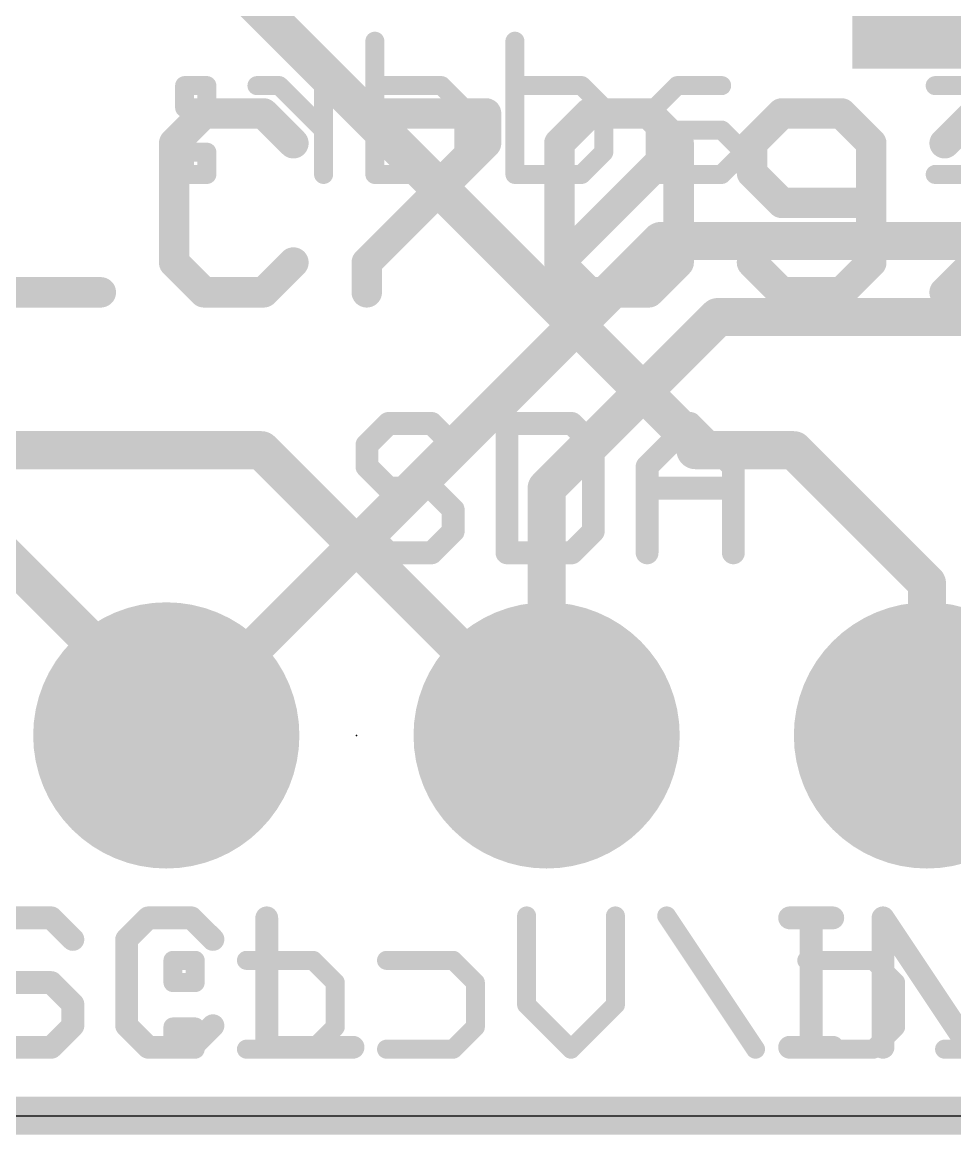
# Model space of a CAD drawing. Extents: x -0.1 to 25.5, y -0.1 to 20.4.
# Drawn here: x 10.47 to 16.7, y -0.13 to 7.3 of the extents above; entities that cross this region are included whole.
import ezdxf

# ---------------------------------------------------------------- set-up
doc = ezdxf.new("R2010")
doc.units = 0
for name, color, linetype in [('1', 12, 'CONTINUOUS'), ('16', 5, 'CONTINUOUS'), ('17', 110, 'CONTINUOUS'), ('20', 53, 'CONTINUOUS'), ('21', 40, 'CONTINUOUS'), ('22', 6, 'CONTINUOUS'), ('23', 40, 'CONTINUOUS')]:
    doc.layers.add(name, color=color, linetype=linetype)

# ---------------------------------------------------------------- blocks, each defined once
blk = doc.blocks.new('ROUNDP')
at = {"const_width": 0.5}
blk.add_lwpolyline([(0, -0.25, 1), (0, 0.25, 1), (0, -0.25)], format="xyb", dxfattribs=at)
blk = doc.blocks.new('RECT')
blk.add_solid([(-0.5, -0.5), (0.5, -0.5), (-0.5, 0.5), (0.5, 0.5)])

msp = doc.modelspace()

# ---------------------------------------------------------------- linework, layer by layer
at = {"layer": '1', "const_width": 0.254}
for points in [[(10.9, 8.55), (14.959, 4.491)], [(14.959, 4.491), (14.964, 4.491)], [(14.964, 4.491), (14.964, 4.445)], [(8.89, 4.445), (12.065, 4.445)], [(12.065, 4.445), (13.97, 2.54)], [(14.964, 4.445), (15.621, 4.445)], [(15.621, 4.445), (16.51, 3.556)], [(10.16, 3.937), (11.43, 2.667)], [(16.51, 3.556), (16.51, 2.54)], [(11.43, 2.667), (11.43, 2.54)], [(25.4, 0), (0, 0)]]:
    msp.add_lwpolyline(points, dxfattribs=at)
at = {"layer": '1', "const_width": 0.127}
for points in [[(14.959, 4.5545, 1), (14.959, 4.4275)], [(15.0275, 4.491, 1), (14.9005, 4.491)], [(14.964, 4.4275, 1), (14.964, 4.5545)], [(12.1099, 4.4899, 1), (12.0201, 4.4001)], [(12.065, 4.3815, 1), (12.065, 4.5085)], [(14.964, 4.5085, 1), (14.964, 4.3815)], [(14.9141, 4.4461, 1), (15.0039, 4.5359)], [(15.6659, 4.4899, 1), (15.5761, 4.4001)], [(15.621, 4.3815, 1), (15.621, 4.5085)], [(14.9005, 4.445, 1), (15.0275, 4.445)], [(16.5735, 3.556, 1), (16.4465, 3.556)], [(16.4651, 3.5111, 1), (16.5549, 3.6009)], [(11.4935, 2.667, 1), (11.3665, 2.667)], [(11.3851, 2.6221, 1), (11.4749, 2.7119)], [(11.3665, 2.54, 1), (11.4935, 2.54)], [(13.9251, 2.4951, 1), (14.0149, 2.5849)], [(16.4465, 2.54, 1), (16.5735, 2.54)]]:
    msp.add_lwpolyline(points, format="xyb", dxfattribs=at)
at = {"layer": '16', "const_width": 0.254}
for points in [[(11.43, 2.54), (14.732, 5.842)], [(17.018, 5.842), (14.732, 5.842)], [(15.113, 5.334), (13.97, 4.191)], [(17.399, 5.334), (15.113, 5.334)], [(13.97, 2.54), (13.97, 4.191)], [(25.4, 0), (0, 0)]]:
    msp.add_lwpolyline(points, dxfattribs=at)
at = {"layer": '16', "const_width": 0.127}
for points in [[(14.732, 5.9055, 1), (14.732, 5.7785)], [(14.7769, 5.7971, 1), (14.6871, 5.8869)], [(15.113, 5.3975, 1), (15.113, 5.2705)], [(15.1579, 5.2891, 1), (15.0681, 5.3789)], [(14.0335, 4.191, 1), (13.9065, 4.191)], [(13.9251, 4.2359, 1), (14.0149, 4.1461)], [(11.3851, 2.5849, 1), (11.4749, 2.4951)], [(13.9065, 2.54, 1), (14.0335, 2.54)]]:
    msp.add_lwpolyline(points, format="xyb", dxfattribs=at)
at = {"layer": '20'}
msp.add_line((2.54, 0), (22.86, 0), dxfattribs=at)
at = {"layer": '21'}
for points, const_width in [([(11.6817, 6.6939), (11.4826, 6.4948)], 0.2032), ([(12.08, 6.6939), (11.6817, 6.6939)], 0.2032), ([(12.2791, 6.4948), (12.08, 6.6939)], 0.2032), ([(12.7689, 6.6939), (13.5655, 6.6939)], 0.2032), ([(13.5655, 6.6939), (13.5655, 6.4948)], 0.2032), ([(14.0553, 6.4948), (14.2544, 6.6939)], 0.2032), ([(14.2544, 6.6939), (14.6527, 6.6939)], 0.2032), ([(14.6527, 6.6939), (14.8518, 6.4948)], 0.2032), ([(15.5407, 6.6939), (15.3416, 6.4948)], 0.2032), ([(15.939, 6.6939), (15.5407, 6.6939)], 0.2032), ([(16.1381, 6.4948), (15.939, 6.6939)], 0.2032), ([(16.8271, 6.6939), (16.6279, 6.4948)], 0.2032), ([(11.4826, 6.4948), (11.4826, 5.6982)], 0.2032), ([(13.5655, 6.4948), (12.7689, 5.6982)], 0.2032), ([(14.0553, 5.6982), (14.0553, 6.4948)], 0.2032), ([(14.0553, 5.6982), (14.8518, 6.4948)], 0.2032), ([(14.8518, 6.4948), (14.8518, 5.6982)], 0.2032), ([(15.3416, 6.4948), (15.3416, 6.2956)], 0.2032), ([(16.1381, 5.6982), (16.1381, 6.4948)], 0.2032), ([(15.3416, 6.2956), (15.5407, 6.0965)], 0.2032), ([(16.6279, 5.4991), (17.4245, 6.2956)], 0.2032), ([(15.5407, 6.0965), (16.1381, 6.0965)], 0.2032), ([(11.4826, 5.6982), (11.6817, 5.4991)], 0.2032), ([(12.08, 5.4991), (12.2791, 5.6982)], 0.2032), ([(12.7689, 5.6982), (12.7689, 5.4991)], 0.2032), ([(14.2544, 5.4991), (14.0553, 5.6982)], 0.2032), ([(14.8518, 5.6982), (14.6527, 5.4991)], 0.2032), ([(15.3416, 5.6982), (15.5407, 5.4991)], 0.2032), ([(15.939, 5.4991), (16.1381, 5.6982)], 0.2032), ([(10.1962, 5.4991), (10.9928, 5.4991)], 0.2032), ([(11.6817, 5.4991), (12.08, 5.4991)], 0.2032), ([(14.6527, 5.4991), (14.2544, 5.4991)], 0.2032), ([(15.5407, 5.4991), (15.939, 5.4991)], 0.2032), ([(17.4245, 5.4991), (16.6279, 5.4991)], 0.2032), ([(12.914, 4.6235), (12.7699, 4.4795)], 0.1524), ([(13.2021, 4.6235), (12.914, 4.6235)], 0.1524), ([(13.3461, 4.4795), (13.2021, 4.6235)], 0.1524), ([(13.7054, 4.6235), (13.7054, 3.7592)], 0.1524), ([(14.1376, 4.6235), (13.7054, 4.6235)], 0.1524), ([(14.2817, 4.4795), (14.1376, 4.6235)], 0.1524), ([(14.641, 4.3354), (14.9291, 4.6235)], 0.1524), ([(14.9291, 4.6235), (15.2172, 4.3354)], 0.1524), ([(12.7699, 4.4795), (12.7699, 4.3354)], 0.1524), ([(14.2817, 3.9033), (14.2817, 4.4795)], 0.1524), ([(12.7699, 4.3354), (12.914, 4.1914)], 0.1524), ([(14.641, 3.7592), (14.641, 4.3354)], 0.1524), ([(15.2172, 4.3354), (15.2172, 3.7592)], 0.1524), ([(12.914, 4.1914), (13.2021, 4.1914)], 0.1524), ([(13.2021, 4.1914), (13.3461, 4.0473)], 0.1524), ([(14.641, 4.1914), (15.2172, 4.1914)], 0.1524), ([(13.3461, 4.0473), (13.3461, 3.9033)], 0.1524), ([(12.914, 3.7592), (12.7699, 3.9033)], 0.1524), ([(13.3461, 3.9033), (13.2021, 3.7592)], 0.1524), ([(14.1376, 3.7592), (14.2817, 3.9033)], 0.1524), ([(13.2021, 3.7592), (12.914, 3.7592)], 0.1524), ([(13.7054, 3.7592), (14.1376, 3.7592)], 0.1524), ([(10.6621, 1.3215), (10.374, 1.3215)], 0.1524), ([(10.8061, 1.1775), (10.6621, 1.3215)], 0.1524), ([(11.3095, 1.3215), (11.1654, 1.1775)], 0.1524), ([(11.5976, 1.3215), (11.3095, 1.3215)], 0.1524), ([(11.7417, 1.1775), (11.5976, 1.3215)], 0.1524), ([(12.101, 1.3215), (12.101, 0.4572)], 0.1524), ([(15.5928, 1.3215), (15.881, 1.3215)], 0.1524), ([(15.7369, 0.4572), (15.7369, 1.3215)], 0.1524), ([(16.2165, 0.4572), (16.2165, 1.3215)], 0.1524), ([(16.2165, 1.3215), (16.7927, 0.4572)], 0.1524), ([(11.1654, 1.1775), (11.1654, 0.6013)], 0.1524), ([(10.374, 0.8894), (10.6621, 0.8894)], 0.1524), ([(10.6621, 0.8894), (10.8061, 0.7453)], 0.1524), ([(10.8061, 0.7453), (10.8061, 0.6013)], 0.1524), ([(10.8061, 0.6013), (10.6621, 0.4572)], 0.1524), ([(11.1654, 0.6013), (11.3095, 0.4572)], 0.1524), ([(11.5976, 0.4572), (11.7417, 0.6013)], 0.1524), ([(10.6621, 0.4572), (10.374, 0.4572)], 0.1524), ([(11.3095, 0.4572), (11.5976, 0.4572)], 0.1524), ([(12.101, 0.4572), (12.6772, 0.4572)], 0.1524), ([(15.5928, 0.4572), (15.881, 0.4572)], 0.1524)]:
    msp.add_lwpolyline(points, dxfattribs=dict(at, const_width=const_width))
for points, const_width in [([(11.6817, 6.7447, 1), (11.6817, 6.6431)], 0.1016), ([(11.7176, 6.658, 1), (11.6458, 6.7298)], 0.1016), ([(12.1159, 6.7298, 1), (12.0441, 6.658)], 0.1016), ([(12.08, 6.6431, 1), (12.08, 6.7447)], 0.1016), ([(12.7689, 6.7447, 1), (12.7689, 6.6431)], 0.1016), ([(13.6163, 6.6939, 1), (13.5147, 6.6939)], 0.1016), ([(13.5655, 6.6431, 1), (13.5655, 6.7447)], 0.1016), ([(14.2544, 6.7447, 1), (14.2544, 6.6431)], 0.1016), ([(14.2903, 6.658, 1), (14.2185, 6.7298)], 0.1016), ([(14.6886, 6.7298, 1), (14.6167, 6.658)], 0.1016), ([(14.6527, 6.6431, 1), (14.6527, 6.7447)], 0.1016), ([(15.5407, 6.7447, 1), (15.5407, 6.6431)], 0.1016), ([(15.5766, 6.658, 1), (15.5048, 6.7298)], 0.1016), ([(15.9749, 6.7298, 1), (15.9031, 6.658)], 0.1016), ([(15.939, 6.6431, 1), (15.939, 6.7447)], 0.1016), ([(11.5334, 6.4948, 1), (11.4318, 6.4948)], 0.1016), ([(11.4467, 6.5307, 1), (11.5185, 6.4589)], 0.1016), ([(12.2432, 6.4589, 1), (12.315, 6.5307)], 0.1016), ([(13.5147, 6.4948, 1), (13.6163, 6.4948)], 0.1016), ([(13.6014, 6.4589, 1), (13.5295, 6.5307)], 0.1016), ([(14.0193, 6.5307, 1), (14.0912, 6.4589)], 0.1016), ([(14.1061, 6.4948, 1), (14.0045, 6.4948)], 0.1016), ([(14.9026, 6.4948, 1), (14.801, 6.4948)], 0.1016), ([(14.8877, 6.4589, 1), (14.8159, 6.5307)], 0.1016), ([(14.8159, 6.4589, 1), (14.8877, 6.5307)], 0.1016), ([(15.3924, 6.4948, 1), (15.2908, 6.4948)], 0.1016), ([(15.3057, 6.5307, 1), (15.3775, 6.4589)], 0.1016), ([(16.1889, 6.4948, 1), (16.0873, 6.4948)], 0.1016), ([(16.1022, 6.4589, 1), (16.1741, 6.5307)], 0.1016), ([(16.592, 6.5307, 1), (16.6639, 6.4589)], 0.1016), ([(15.3775, 6.3316, 1), (15.3057, 6.2597)], 0.1016), ([(15.2908, 6.2956, 1), (15.3924, 6.2956)], 0.1016), ([(15.5407, 6.1473, 1), (15.5407, 6.0457)], 0.1016), ([(15.5048, 6.0606, 1), (15.5766, 6.1324)], 0.1016), ([(16.1381, 6.0457, 1), (16.1381, 6.1473)], 0.1016), ([(11.5185, 5.7342, 1), (11.4467, 5.6623)], 0.1016), ([(12.315, 5.6623, 1), (12.2432, 5.7342)], 0.1016), ([(12.8197, 5.6982, 1), (12.7181, 5.6982)], 0.1016), ([(14.0912, 5.7342, 1), (14.0193, 5.6623)], 0.1016), ([(14.8877, 5.6623, 1), (14.8159, 5.7342)], 0.1016), ([(15.3775, 5.7342, 1), (15.3057, 5.6623)], 0.1016), ([(16.1741, 5.6623, 1), (16.1022, 5.7342)], 0.1016), ([(11.4318, 5.6982, 1), (11.5334, 5.6982)], 0.1016), ([(12.733, 5.7342, 1), (12.8048, 5.6623)], 0.1016), ([(14.0193, 5.7342, 1), (14.0912, 5.6623)], 0.1016), ([(14.0045, 5.6982, 1), (14.1061, 5.6982)], 0.1016), ([(14.801, 5.6982, 1), (14.9026, 5.6982)], 0.1016), ([(16.0873, 5.6982, 1), (16.1889, 5.6982)], 0.1016), ([(10.9928, 5.4483, 1), (10.9928, 5.5499)], 0.1016), ([(11.6817, 5.5499, 1), (11.6817, 5.4483)], 0.1016), ([(11.6458, 5.4632, 1), (11.7176, 5.535)], 0.1016), ([(12.0441, 5.535, 1), (12.1159, 5.4632)], 0.1016), ([(12.08, 5.4483, 1), (12.08, 5.5499)], 0.1016), ([(14.2544, 5.5499, 1), (14.2544, 5.4483)], 0.1016), ([(14.2185, 5.4632, 1), (14.2903, 5.535)], 0.1016), ([(14.6167, 5.535, 1), (14.6886, 5.4632)], 0.1016), ([(14.6527, 5.4483, 1), (14.6527, 5.5499)], 0.1016), ([(15.5407, 5.5499, 1), (15.5407, 5.4483)], 0.1016), ([(15.5048, 5.4632, 1), (15.5766, 5.535)], 0.1016), ([(15.9031, 5.535, 1), (15.9749, 5.4632)], 0.1016), ([(15.939, 5.4483, 1), (15.939, 5.5499)], 0.1016), ([(16.6279, 5.5499, 1), (16.6279, 5.4483)], 0.1016), ([(16.592, 5.535, 1), (16.6639, 5.4632)], 0.1016), ([(12.7181, 5.4991, 1), (12.8197, 5.4991)], 0.1016), ([(12.914, 4.6616, 1), (12.914, 4.5854)], 0.0762), ([(12.9409, 4.5966, 1), (12.887, 4.6505)], 0.0762), ([(13.229, 4.6505, 1), (13.1751, 4.5966)], 0.0762), ([(13.2021, 4.5854, 1), (13.2021, 4.6616)], 0.0762), ([(13.7435, 4.6235, 1), (13.6673, 4.6235)], 0.0762), ([(13.7054, 4.6616, 1), (13.7054, 4.5854)], 0.0762), ([(14.1646, 4.6505, 1), (14.1107, 4.5966)], 0.0762), ([(14.1376, 4.5854, 1), (14.1376, 4.6616)], 0.0762), ([(14.956, 4.6505, 1), (14.9021, 4.5966)], 0.0762), ([(14.956, 4.5966, 1), (14.9021, 4.6505)], 0.0762), ([(12.808, 4.4795, 1), (12.7318, 4.4795)], 0.0762), ([(12.743, 4.5064, 1), (12.7969, 4.4525)], 0.0762), ([(13.3192, 4.4525, 1), (13.3731, 4.5064)], 0.0762), ([(14.3198, 4.4795, 1), (14.2436, 4.4795)], 0.0762), ([(14.2547, 4.4525, 1), (14.3086, 4.5064)], 0.0762), ([(12.7969, 4.3624, 1), (12.743, 4.3085)], 0.0762), ([(14.614, 4.3624, 1), (14.6679, 4.3085)], 0.0762), ([(14.6791, 4.3354, 1), (14.6029, 4.3354)], 0.0762), ([(15.2553, 4.3354, 1), (15.1791, 4.3354)], 0.0762), ([(15.1902, 4.3085, 1), (15.2441, 4.3624)], 0.0762), ([(12.7318, 4.3354, 1), (12.808, 4.3354)], 0.0762), ([(12.914, 4.2295, 1), (12.914, 4.1533)], 0.0762), ([(12.887, 4.1644, 1), (12.9409, 4.2183)], 0.0762), ([(13.229, 4.2183, 1), (13.1751, 4.1644)], 0.0762), ([(13.2021, 4.1533, 1), (13.2021, 4.2295)], 0.0762), ([(14.641, 4.2295, 1), (14.641, 4.1533)], 0.0762), ([(15.2172, 4.1533, 1), (15.2172, 4.2295)], 0.0762), ([(13.3842, 4.0473, 1), (13.308, 4.0473)], 0.0762), ([(13.3192, 4.0204, 1), (13.3731, 4.0743)], 0.0762), ([(12.7969, 3.9302, 1), (12.743, 3.8763)], 0.0762), ([(13.308, 3.9033, 1), (13.3842, 3.9033)], 0.0762), ([(13.3731, 3.8763, 1), (13.3192, 3.9302)], 0.0762), ([(14.2436, 3.9033, 1), (14.3198, 3.9033)], 0.0762), ([(14.3086, 3.8763, 1), (14.2547, 3.9302)], 0.0762), ([(12.914, 3.7973, 1), (12.914, 3.7211)], 0.0762), ([(12.887, 3.7323, 1), (12.9409, 3.7861)], 0.0762), ([(13.1751, 3.7861, 1), (13.229, 3.7323)], 0.0762), ([(13.2021, 3.7211, 1), (13.2021, 3.7973)], 0.0762), ([(13.7054, 3.7973, 1), (13.7054, 3.7211)], 0.0762), ([(13.6673, 3.7592, 1), (13.7435, 3.7592)], 0.0762), ([(14.1107, 3.7861, 1), (14.1646, 3.7323)], 0.0762), ([(14.1376, 3.7211, 1), (14.1376, 3.7973)], 0.0762), ([(14.6029, 3.7592, 1), (14.6791, 3.7592)], 0.0762), ([(15.1791, 3.7592, 1), (15.2553, 3.7592)], 0.0762), ([(10.689, 1.3485, 1), (10.6351, 1.2946)], 0.0762), ([(10.6621, 1.2834, 1), (10.6621, 1.3596)], 0.0762), ([(11.3095, 1.3596, 1), (11.3095, 1.2834)], 0.0762), ([(11.3364, 1.2946, 1), (11.2826, 1.3485)], 0.0762), ([(11.6246, 1.3485, 1), (11.5707, 1.2946)], 0.0762), ([(11.5976, 1.2834, 1), (11.5976, 1.3596)], 0.0762), ([(12.1391, 1.3215, 1), (12.0629, 1.3215)], 0.0762), ([(15.5928, 1.3596, 1), (15.5928, 1.2834)], 0.0762), ([(15.775, 1.3215, 1), (15.6988, 1.3215)], 0.0762), ([(15.881, 1.2834, 1), (15.881, 1.3596)], 0.0762), ([(16.2482, 1.3427, 1), (16.1848, 1.3004)], 0.0762), ([(16.2546, 1.3215, 1), (16.1784, 1.3215)], 0.0762), ([(10.7792, 1.1505, 1), (10.8331, 1.2044)], 0.0762), ([(11.2035, 1.1775, 1), (11.1273, 1.1775)], 0.0762), ([(11.1385, 1.2044, 1), (11.1924, 1.1505)], 0.0762), ([(11.7147, 1.1505, 1), (11.7686, 1.2044)], 0.0762), ([(10.689, 0.9163, 1), (10.6351, 0.8624)], 0.0762), ([(10.6621, 0.8513, 1), (10.6621, 0.9275)], 0.0762), ([(10.8442, 0.7453, 1), (10.768, 0.7453)], 0.0762), ([(10.7792, 0.7184, 1), (10.8331, 0.7723)], 0.0762), ([(10.8331, 0.5743, 1), (10.7792, 0.6282)], 0.0762), ([(11.1924, 0.6282, 1), (11.1385, 0.5743)], 0.0762), ([(11.7686, 0.5743, 1), (11.7147, 0.6282)], 0.0762), ([(10.768, 0.6013, 1), (10.8442, 0.6013)], 0.0762), ([(11.1273, 0.6013, 1), (11.2035, 0.6013)], 0.0762), ([(10.6351, 0.4841, 1), (10.689, 0.4303)], 0.0762), ([(10.6621, 0.4191, 1), (10.6621, 0.4953)], 0.0762), ([(11.3095, 0.4953, 1), (11.3095, 0.4191)], 0.0762), ([(11.2826, 0.4303, 1), (11.3364, 0.4841)], 0.0762), ([(11.5707, 0.4841, 1), (11.6246, 0.4303)], 0.0762), ([(11.5976, 0.4191, 1), (11.5976, 0.4953)], 0.0762), ([(12.101, 0.4953, 1), (12.101, 0.4191)], 0.0762), ([(12.6772, 0.4191, 1), (12.6772, 0.4953)], 0.0762), ([(15.5928, 0.4953, 1), (15.5928, 0.4191)], 0.0762), ([(15.881, 0.4191, 1), (15.881, 0.4953)], 0.0762), ([(12.0629, 0.4572, 1), (12.1391, 0.4572)], 0.0762), ([(15.6988, 0.4572, 1), (15.775, 0.4572)], 0.0762), ([(16.1784, 0.4572, 1), (16.2546, 0.4572)], 0.0762)]:
    msp.add_lwpolyline(points, format="xyb", dxfattribs=dict(at, const_width=const_width))
at = {"layer": '22', "const_width": 0.127}
for points in [[(12.8229, 7.1763), (12.8229, 6.2865)], [(13.7584, 7.1763), (13.7584, 6.2865)], [(11.701, 6.8797), (11.5527, 6.8797)], [(11.5527, 6.8797), (11.5527, 6.7314)], [(11.701, 6.7314), (11.701, 6.8797)], [(12.184, 6.8797), (12.0357, 6.8797)], [(12.4806, 6.5831), (12.184, 6.8797)], [(12.4806, 6.2865), (12.4806, 6.8797)], [(13.2678, 6.8797), (12.8229, 6.8797)], [(13.4161, 6.7314), (13.2678, 6.8797)], [(14.2033, 6.8797), (13.7584, 6.8797)], [(14.3516, 6.7314), (14.2033, 6.8797)], [(14.8423, 6.8797), (14.694, 6.7314)], [(15.1389, 6.8797), (14.8423, 6.8797)], [(16.565, 6.8797), (17.0099, 6.8797)], [(11.5527, 6.7314), (11.701, 6.7314)], [(13.4161, 6.4348), (13.4161, 6.7314)], [(14.3516, 6.4348), (14.3516, 6.7314)], [(14.694, 6.7314), (14.694, 6.2865)], [(15.1389, 6.5831), (14.694, 6.5831)], [(15.2871, 6.4348), (15.1389, 6.5831)], [(11.701, 6.4348), (11.5527, 6.4348)], [(11.5527, 6.4348), (11.5527, 6.2865)], [(11.701, 6.2865), (11.701, 6.4348)], [(13.2678, 6.2865), (13.4161, 6.4348)], [(14.2033, 6.2865), (14.3516, 6.4348)], [(15.1389, 6.2865), (15.2871, 6.4348)], [(11.5527, 6.2865), (11.701, 6.2865)], [(12.8229, 6.2865), (13.2678, 6.2865)], [(13.7584, 6.2865), (14.2033, 6.2865)], [(14.694, 6.2865), (15.1389, 6.2865)], [(17.0099, 6.2865), (16.565, 6.2865)], [(13.8364, 0.7411), (13.8364, 1.3343)], [(14.4296, 1.3343), (14.4296, 0.7411)], [(15.3651, 0.4445), (14.7719, 1.3343)], [(11.623, 1.0377), (11.4747, 1.0377)], [(11.4747, 1.0377), (11.4747, 0.8894)], [(11.623, 0.8894), (11.623, 1.0377)], [(11.9654, 1.0377), (12.4103, 1.0377)], [(12.4103, 1.0377), (12.5585, 0.8894)], [(12.9009, 1.0377), (13.3458, 1.0377)], [(13.3458, 1.0377), (13.4941, 0.8894)], [(15.7075, 1.0377), (16.1523, 1.0377)], [(16.1523, 1.0377), (16.3006, 0.8894)], [(11.4747, 0.8894), (11.623, 0.8894)], [(12.5585, 0.8894), (12.5585, 0.5928)], [(13.4941, 0.8894), (13.4941, 0.5928)], [(16.3006, 0.8894), (16.3006, 0.5928)], [(14.133, 0.4445), (13.8364, 0.7411)], [(14.4296, 0.7411), (14.133, 0.4445)], [(11.623, 0.5928), (11.4747, 0.5928)], [(11.4747, 0.5928), (11.4747, 0.4445)], [(11.623, 0.4445), (11.623, 0.5928)], [(12.5585, 0.5928), (12.4103, 0.4445)], [(13.4941, 0.5928), (13.3458, 0.4445)], [(16.3006, 0.5928), (16.1523, 0.4445)], [(11.4747, 0.4445), (11.623, 0.4445)], [(12.4103, 0.4445), (11.9654, 0.4445)], [(13.3458, 0.4445), (12.9009, 0.4445)], [(16.1523, 0.4445), (15.7075, 0.4445)], [(16.9243, 0.4445), (16.6277, 0.4445)]]:
    msp.add_lwpolyline(points, dxfattribs=at)
at = {"layer": '22', "const_width": 0.0635}
for points in [[(12.8547, 7.1763, 1), (12.7912, 7.1763)], [(13.7902, 7.1763, 1), (13.7267, 7.1763)], [(11.5844, 6.8797, 1), (11.5209, 6.8797)], [(11.5527, 6.9114, 1), (11.5527, 6.8479)], [(11.7327, 6.8797, 1), (11.6692, 6.8797)], [(11.701, 6.8479, 1), (11.701, 6.9114)], [(12.0357, 6.9114, 1), (12.0357, 6.8479)], [(12.2065, 6.9021, 1), (12.1615, 6.8572)], [(12.184, 6.8479, 1), (12.184, 6.9114)], [(12.5123, 6.8797, 1), (12.4488, 6.8797)], [(12.8229, 6.9114, 1), (12.8229, 6.8479)], [(13.2903, 6.9021, 1), (13.2454, 6.8572)], [(13.2678, 6.8479, 1), (13.2678, 6.9114)], [(13.7584, 6.9114, 1), (13.7584, 6.8479)], [(14.2258, 6.9021, 1), (14.1809, 6.8572)], [(14.2033, 6.8479, 1), (14.2033, 6.9114)], [(14.8423, 6.9114, 1), (14.8423, 6.8479)], [(14.8647, 6.8572, 1), (14.8198, 6.9021)], [(15.1389, 6.8479, 1), (15.1389, 6.9114)], [(16.565, 6.9114, 1), (16.565, 6.8479)], [(11.5209, 6.7314, 1), (11.5844, 6.7314)], [(11.5527, 6.7631, 1), (11.5527, 6.6996)], [(11.6692, 6.7314, 1), (11.7327, 6.7314)], [(11.701, 6.6996, 1), (11.701, 6.7631)], [(13.4479, 6.7314, 1), (13.3844, 6.7314)], [(13.3937, 6.7089, 1), (13.4386, 6.7538)], [(14.3834, 6.7314, 1), (14.3199, 6.7314)], [(14.3292, 6.7089, 1), (14.3741, 6.7538)], [(14.7257, 6.7314, 1), (14.6622, 6.7314)], [(14.6715, 6.7538, 1), (14.7164, 6.7089)], [(12.4581, 6.5606, 1), (12.503, 6.6055)], [(14.694, 6.6148, 1), (14.694, 6.5513)], [(15.1613, 6.6055, 1), (15.1164, 6.5606)], [(15.1389, 6.5513, 1), (15.1389, 6.6148)], [(11.5844, 6.4348, 1), (11.5209, 6.4348)], [(11.5527, 6.4665, 1), (11.5527, 6.403)], [(11.7327, 6.4348, 1), (11.6692, 6.4348)], [(11.701, 6.403, 1), (11.701, 6.4665)], [(13.3844, 6.4348, 1), (13.4479, 6.4348)], [(13.4386, 6.4123, 1), (13.3937, 6.4572)], [(14.3199, 6.4348, 1), (14.3834, 6.4348)], [(14.3741, 6.4123, 1), (14.3292, 6.4572)], [(15.3096, 6.4123, 1), (15.2647, 6.4572)], [(15.2647, 6.4123, 1), (15.3096, 6.4572)], [(11.5209, 6.2865, 1), (11.5844, 6.2865)], [(11.5527, 6.3182, 1), (11.5527, 6.2548)], [(11.6692, 6.2865, 1), (11.7327, 6.2865)], [(11.701, 6.2548, 1), (11.701, 6.3182)], [(12.4488, 6.2865, 1), (12.5123, 6.2865)], [(12.8229, 6.3182, 1), (12.8229, 6.2548)], [(12.7912, 6.2865, 1), (12.8547, 6.2865)], [(13.2454, 6.309, 1), (13.2903, 6.264)], [(13.2678, 6.2548, 1), (13.2678, 6.3182)], [(13.7267, 6.2865, 1), (13.7902, 6.2865)], [(13.7584, 6.3182, 1), (13.7584, 6.2548)], [(14.1809, 6.309, 1), (14.2258, 6.264)], [(14.2033, 6.2548, 1), (14.2033, 6.3182)], [(14.6622, 6.2865, 1), (14.7257, 6.2865)], [(14.694, 6.3182, 1), (14.694, 6.2548)], [(15.1164, 6.309, 1), (15.1613, 6.264)], [(15.1389, 6.2548, 1), (15.1389, 6.3182)], [(16.565, 6.3182, 1), (16.565, 6.2548)], [(13.8682, 1.3343, 1), (13.8047, 1.3343)], [(14.4613, 1.3343, 1), (14.3978, 1.3343)], [(14.7983, 1.3519, 1), (14.7455, 1.3166)], [(11.5065, 1.0377, 1), (11.443, 1.0377)], [(11.4747, 1.0694, 1), (11.4747, 1.0059)], [(11.6548, 1.0377, 1), (11.5913, 1.0377)], [(11.623, 1.0059, 1), (11.623, 1.0694)], [(11.9654, 1.0694, 1), (11.9654, 1.0059)], [(12.4327, 1.0601, 1), (12.3878, 1.0152)], [(12.4103, 1.0059, 1), (12.4103, 1.0694)], [(12.9009, 1.0694, 1), (12.9009, 1.0059)], [(13.3682, 1.0601, 1), (13.3233, 1.0152)], [(13.3458, 1.0059, 1), (13.3458, 1.0694)], [(15.7075, 1.0694, 1), (15.7075, 1.0059)], [(16.1748, 1.0601, 1), (16.1299, 1.0152)], [(16.1523, 1.0059, 1), (16.1523, 1.0694)], [(11.4747, 0.9211, 1), (11.4747, 0.8576)], [(11.443, 0.8894, 1), (11.5065, 0.8894)], [(11.5913, 0.8894, 1), (11.6548, 0.8894)], [(11.623, 0.8576, 1), (11.623, 0.9211)], [(12.5903, 0.8894, 1), (12.5268, 0.8894)], [(12.5361, 0.8669, 1), (12.581, 0.9118)], [(13.5258, 0.8894, 1), (13.4623, 0.8894)], [(13.4716, 0.8669, 1), (13.5165, 0.9118)], [(16.3324, 0.8894, 1), (16.2689, 0.8894)], [(16.2782, 0.8669, 1), (16.3231, 0.9118)], [(13.8047, 0.7411, 1), (13.8682, 0.7411)], [(13.8589, 0.7635, 1), (13.814, 0.7186)], [(14.3978, 0.7411, 1), (14.4613, 0.7411)], [(14.452, 0.7186, 1), (14.4071, 0.7635)], [(11.5065, 0.5928, 1), (11.443, 0.5928)], [(11.4747, 0.6245, 1), (11.4747, 0.561)], [(11.6548, 0.5928, 1), (11.5913, 0.5928)], [(11.623, 0.561, 1), (11.623, 0.6245)], [(12.5268, 0.5928, 1), (12.5903, 0.5928)], [(12.581, 0.5703, 1), (12.5361, 0.6152)], [(13.4623, 0.5928, 1), (13.5258, 0.5928)], [(13.5165, 0.5703, 1), (13.4716, 0.6152)], [(16.2689, 0.5928, 1), (16.3324, 0.5928)], [(16.3231, 0.5703, 1), (16.2782, 0.6152)], [(11.4747, 0.4763, 1), (11.4747, 0.4128)], [(11.443, 0.4445, 1), (11.5065, 0.4445)], [(11.5913, 0.4445, 1), (11.6548, 0.4445)], [(11.623, 0.4128, 1), (11.623, 0.4763)], [(11.9654, 0.4763, 1), (11.9654, 0.4128)], [(12.3878, 0.467, 1), (12.4327, 0.422)], [(12.4103, 0.4128, 1), (12.4103, 0.4763)], [(12.9009, 0.4763, 1), (12.9009, 0.4128)], [(13.3233, 0.467, 1), (13.3682, 0.422)], [(13.3458, 0.4128, 1), (13.3458, 0.4763)], [(14.1105, 0.467, 1), (14.1555, 0.422)], [(14.1105, 0.422, 1), (14.1555, 0.467)], [(15.3387, 0.4269, 1), (15.3915, 0.4621)], [(15.7075, 0.4763, 1), (15.7075, 0.4128)], [(16.1299, 0.467, 1), (16.1748, 0.422)], [(16.1523, 0.4128, 1), (16.1523, 0.4763)], [(16.6277, 0.4763, 1), (16.6277, 0.4128)]]:
    msp.add_lwpolyline(points, format="xyb", dxfattribs=at)
at = {"layer": '23'}
msp.add_point((12.7, 2.54), dxfattribs=at)

# ---------------------------------------------------------------- block references
at = {"layer": '1', "xscale": 1.075}
msp.add_blockref('RECT', (16.549, 7.493), dxfattribs=at)
at = {"layer": '17', "xscale": 1.778, "yscale": 1.778, "rotation": 90}
for p in [(11.43, 2.54), (11.43, 2.54), (13.97, 2.54), (13.97, 2.54), (16.51, 2.54), (16.51, 2.54)]:
    msp.add_blockref('ROUNDP', p, dxfattribs=at)

doc.saveas('drawing.dxf')
